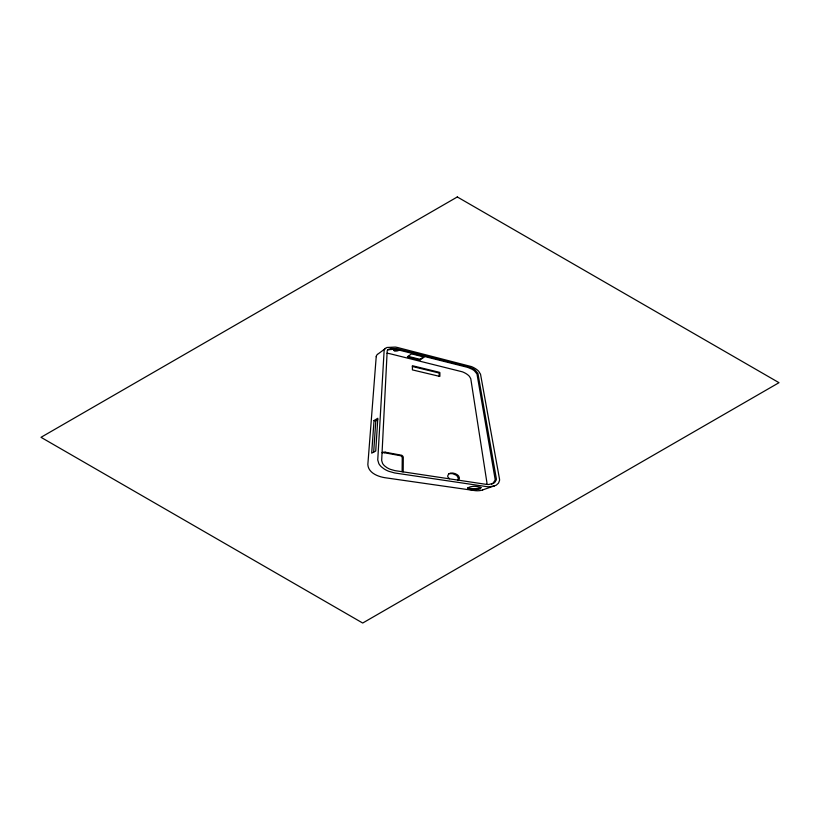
<?xml version="1.0" encoding="UTF-8"?>
<svg xmlns="http://www.w3.org/2000/svg" width="820" height="820" viewBox="0 0 820 820"><rect width="100%" height="100%" fill="white"/><g stroke="black" fill="none" stroke-linecap="round" stroke-linejoin="round"><path stroke-width="1.23" d="M402.118 471.705L402.251 457.57L401.667 456.525A6.314 3.649 0 0 0 400.642 455.746L384.293 452.722M373.684 452.107L375.796 420.885L377.723 419.727M374.022 420.557L371.685 453.152L375.734 451.031L377.815 418.261L374.022 420.557L375.796 420.885M376.216 356.679L367.842 464.53C368.252 472.802 377.825 476.574 384.877 477.701L474.134 490.503A11.131 6.427 0 0 0 482.621 490.001M481.299 487.736C471.244 483.144 458.38 491.375 478.214 489.376M377.6 354.301L386.886 347.485L395.312 347.075A16.174 9.338 0 0 1 398.192 347.68L471.479 366.601A26.681 15.406 0 0 1 475.333 368.58L475.836 368.897A22.96 13.263 0 0 1 478.716 371.296L480.53 374.227L499.441 478.665A16.492 9.522 0 0 1 499.544 480.417L498.529 483.113L496.223 485.214L482.57 489.95M388.178 349.515L390.986 348.49L395.916 348.561M408.073 356.351L419.942 359.303L423.54 356.864M419.973 359.97L424.278 357.048L411.609 353.861L407.376 356.854L419.973 359.97L419.942 359.303M458.031 480.12L459.015 479.239A6.047 3.485 0 0 0 459.364 477.752L458.708 476.143A10.434 6.027 0 0 0 457.13 474.647C454.526 472.75 448.273 471.633 447.689 475.969A8.938 5.156 0 0 0 447.997 477.127L449.442 478.788M387.809 349.853L394.666 349.135A12.484 7.206 0 0 1 396.583 349.484A2.737 1.578 0 0 1 398.059 349.843L467.728 367.38L472.105 369.256A23.103 13.345 0 0 1 474.401 370.804L476.984 373.961L495.013 478.593A13.14 7.585 0 0 1 495.034 480.264L492.912 483.4L488.812 484.487A9.768 5.637 0 0 1 485.747 484.292L394.861 470.618L390.299 469.317A20.756 11.982 0 0 1 386.63 467.451L384.621 465.914A20.602 11.89 0 0 1 382.55 463.361L381.669 460.491L387.163 351.308A5.32 3.075 0 0 1 388.157 349.505M480.469 488.761L479.505 489.089A9.204 5.309 0 0 1 478.429 489.335M494.306 486.045L488.863 486.772A12.771 7.37 0 0 1 486.086 486.537L394.635 472.955L388.782 471.295A26.486 15.293 0 0 1 384.067 468.907L381.495 466.928A26.291 15.18 0 0 1 378.85 463.659L377.743 459.979L384.129 350.55A6.785 3.915 0 0 1 385.369 348.295M491.569 484.107L494.573 482.662L496.254 479.966A12.853 7.421 0 0 0 496.243 478.162L477.937 373.418L475.333 370.261A23.216 13.407 0 0 0 473.037 368.713L468.65 366.827L398.161 349.033A12.7 7.329 0 0 0 395.916 348.561M449.022 473.642L452.445 473.622L455.981 475.077A10.578 6.109 0 0 1 457.355 476.317L458.226 478.183A5.771 3.331 0 0 1 457.57 480.059M385.297 452.209L401.677 455.254A6.345 3.659 0 0 1 402.692 456.033L403.286 457.078L403.184 471.397A3.813 2.193 0 0 1 403.091 471.859M439.069 376.247L412.429 369.902L412.368 365.71L439.366 372.3A2.983 1.722 0 0 1 439.899 372.659L439.868 376.298A1.302 0.748 0 0 1 439.079 376.236M394.789 350.868L394.933 350.909A3.434 1.988 0 0 0 397.095 350.939A2.111 1.22 0 0 0 398.807 350.027M412.378 366.499L438.485 372.854A2.962 1.712 0 0 1 439.007 373.213L439.479 376.308M394.809 350.202L395.26 350.294A3.608 2.081 0 0 0 397.126 350.273A2.562 1.476 0 0 0 398.253 349.894M467.718 487.746L468.517 488.074A7.81 4.51 0 0 0 470.844 488.494L472.023 488.597A17.384 10.035 0 0 0 475.846 488.546L477.045 488.423A9.573 5.525 0 0 0 479.874 487.818L479.956 487.777A3.946 2.286 0 0 0 480.715 487.439M376.236 356.679A7.513 4.336 0 0 1 377.425 354.404M394.809 350.796A1.865 1.076 0 0 1 393.6 350.314M393.887 349.371A1.947 1.127 0 0 1 394.42 349.146M486.783 484.415A16.133 9.317 0 0 0 486.854 482.211L470.782 378.758L469.501 376.472A19.506 11.265 0 0 0 466.713 374.053L466.283 373.766A22.642 13.079 0 0 0 462.388 371.829L390.699 353.912A16.38 9.45 0 0 0 387.071 353.276M385.297 452.22A3.229 1.865 0 0 0 383.196 452.24L382.448 452.507A2.562 1.486 0 0 0 382.058 452.763A3.177 1.835 0 0 1 384.283 452.742M394.83 350.171A2.163 1.25 0 0 1 393.877 349.832M457.304 196.964L41 437.316L362.696 623.036L779 382.684L457.304 196.964"/></g></svg>
